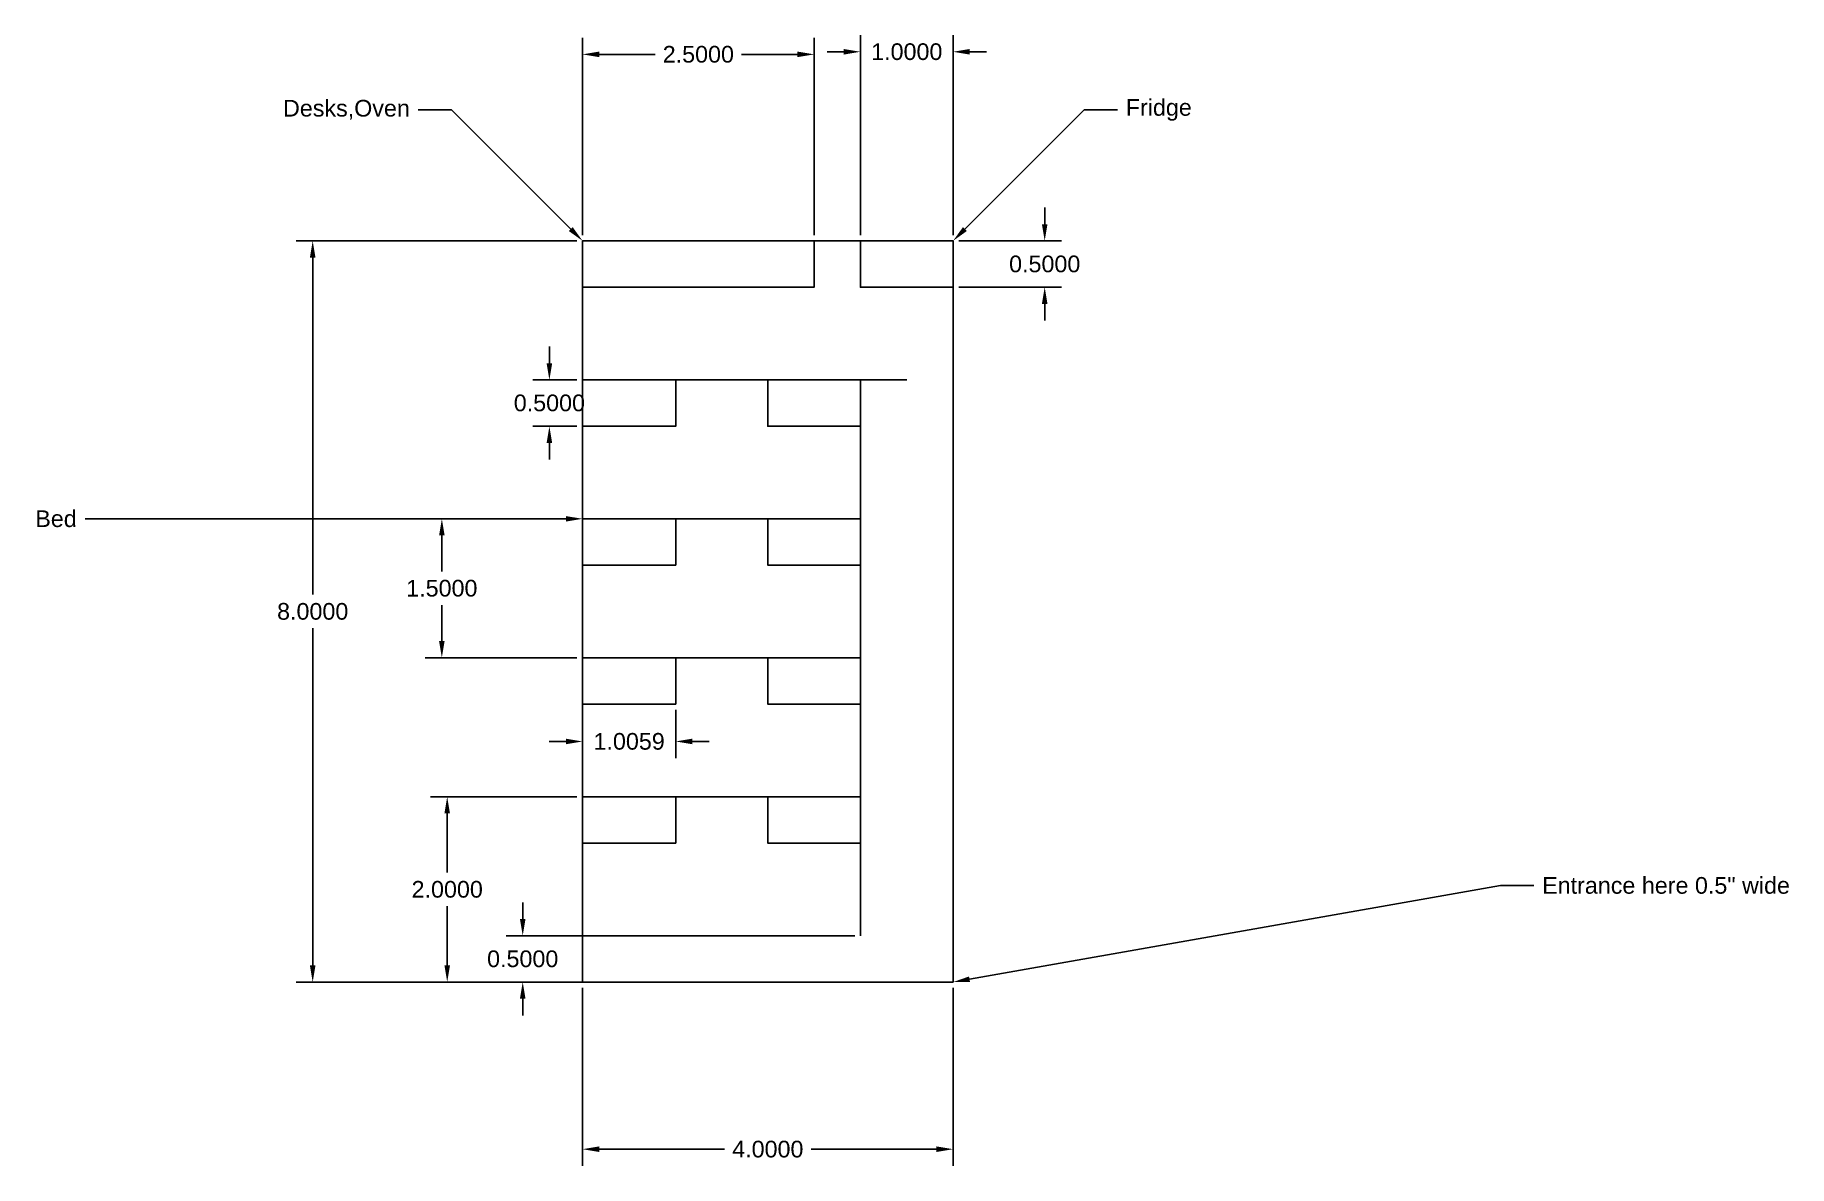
# Model space of a CAD drawing. Header units: inches. Extents: x -5.9 to 13, y -2 to 10.2.
import ezdxf
from ezdxf import colors
from ezdxf.entities.mleader import LeaderData, LeaderLine
from ezdxf.math import Vec2, Vec3

# ---------------------------------------------------------------- set-up
doc = ezdxf.new("R2010")
doc.units = ezdxf.units.IN
doc.header["$MEASUREMENT"] = 0
doc.styles.get("Standard").update_dxf_attribs({"font": 'arial.ttf'})
doc.dimstyles.get("Standard").update_dxf_attribs({"dimtxt": 0.18, "dimasz": 0.18, "dimexe": 0.18, "dimexo": 0.0625, "dimgap": 0.09, "dimtad": 0, "dimtih": 1, "dimtoh": 1, "dimdec": 4, "dimzin": 0, "dimdsep": 46, "dimtxsty": 'Standard', "dimcen": 0.09, "dimadec": 0, "dimazin": 0, "dimtfac": 1, "dimtdec": 4, "dimtofl": 0, "dimtmove": 0, "dimatfit": 3, "dimfxl": 1, "dimtolj": 1, "dimtzin": 0, "dimarcsym": 0})

# ---------------------------------------------------------------- blocks, each defined once
blk = doc.blocks.new('*D2')
at = {"color": 0, "lineweight": -2, "transparency": 16777216}
for p, q in [((0, -0.062), (0, -1.984)), ((4, -0.062), (4, -1.984)), ((0.18, -1.804), (1.533, -1.804)), ((3.82, -1.804), (2.467, -1.804))]:
    blk.add_line(p, q, dxfattribs=at)
at = {"color": 0, "transparency": 16777216}
for points in [[(0.18, -1.774), (0.18, -1.834), (0, -1.804)], [(3.82, -1.774), (3.82, -1.834), (4, -1.804)]]:
    blk.add_solid(points, dxfattribs=at)
at = {"layer": 'Defpoints', "color": 0, "transparency": 16777216}
for p in [(0, 0), (4, 0), (4, -1.804)]:
    blk.add_point(p, dxfattribs=at)
at = {"color": 0, "transparency": 16777216, "insert": (2, -1.804), "char_height": 0.18, "attachment_point": 5}
blk.add_mtext('\\A1;4.0000', dxfattribs=at)
blk = doc.blocks.new('*D3')
at = {"color": 0, "lineweight": -2, "transparency": 16777216}
for p, q in [((-0.063, 8), (-3.093, 8)), ((-2.913, 7.82), (-2.913, 4.182)), ((-2.913, 0.18), (-2.913, 3.818)), ((-0.063, 0), (-3.093, 0))]:
    blk.add_line(p, q, dxfattribs=at)
at = {"color": 0, "transparency": 16777216}
for points in [[(-2.943, 7.82), (-2.883, 7.82), (-2.913, 8)], [(-2.943, 0.18), (-2.883, 0.18), (-2.913, 0)]]:
    blk.add_solid(points, dxfattribs=at)
at = {"layer": 'Defpoints', "color": 0, "transparency": 16777216}
for p in [(0, 8), (0, 0), (-2.913, 0)]:
    blk.add_point(p, dxfattribs=at)
at = {"color": 0, "transparency": 16777216, "insert": (-2.913, 4), "char_height": 0.18, "attachment_point": 5}
blk.add_mtext('\\A1;8.0000', dxfattribs=at)
blk = doc.blocks.new('*D7')
at = {"color": 0, "lineweight": -2, "transparency": 16777216}
for p, q in [((-0.063, 2), (-1.641, 2)), ((-1.461, 1.82), (-1.461, 1.182)), ((-1.461, 0.18), (-1.461, 0.818)), ((-0.063, 0), (-1.641, 0))]:
    blk.add_line(p, q, dxfattribs=at)
at = {"color": 0, "transparency": 16777216}
for points in [[(-1.491, 1.82), (-1.431, 1.82), (-1.461, 2)], [(-1.491, 0.18), (-1.431, 0.18), (-1.461, 0)]]:
    blk.add_solid(points, dxfattribs=at)
at = {"layer": 'Defpoints', "color": 0, "transparency": 16777216}
for p in [(0, 2), (0, 0), (-1.461, 0)]:
    blk.add_point(p, dxfattribs=at)
at = {"color": 0, "transparency": 16777216, "insert": (-1.461, 1), "char_height": 0.18, "attachment_point": 5}
blk.add_mtext('\\A1;2.0000', dxfattribs=at)
blk = doc.blocks.new('*D13')
at = {"color": 0, "lineweight": -2, "transparency": 16777216}
for p, q in [((-0.358, 6.68), (-0.358, 6.86)), ((-0.062, 6.5), (-0.538, 6.5)), ((-0.062, 6), (-0.538, 6)), ((-0.358, 5.82), (-0.358, 5.64))]:
    blk.add_line(p, q, dxfattribs=at)
at = {"color": 0, "transparency": 16777216}
for points in [[(-0.388, 6.68), (-0.328, 6.68), (-0.358, 6.5)], [(-0.388, 5.82), (-0.328, 5.82), (-0.358, 6)]]:
    blk.add_solid(points, dxfattribs=at)
at = {"layer": 'Defpoints', "color": 0, "transparency": 16777216}
for p in [(-0.358, 6.5), (0, 6.5), (0, 6)]:
    blk.add_point(p, dxfattribs=at)
at = {"color": 0, "transparency": 16777216, "insert": (-0.358, 6.25), "char_height": 0.18, "attachment_point": 5}
blk.add_mtext('\\A1;0.5000', dxfattribs=at)
blk = doc.blocks.new('*D14')
at = {"color": 0, "lineweight": -2, "transparency": 16777216}
for p, q in [((0, 2.937), (0, 2.417)), ((1.006, 2.937), (1.006, 2.417)), ((-0.18, 2.597), (-0.36, 2.597)), ((1.186, 2.597), (1.366, 2.597))]:
    blk.add_line(p, q, dxfattribs=at)
at = {"color": 0, "transparency": 16777216}
for points in [[(-0.18, 2.627), (-0.18, 2.567), (0, 2.597)], [(1.186, 2.627), (1.186, 2.567), (1.006, 2.597)]]:
    blk.add_solid(points, dxfattribs=at)
at = {"layer": 'Defpoints', "color": 0, "transparency": 16777216}
for p in [(0, 3), (1.006, 3), (1.006, 2.597)]:
    blk.add_point(p, dxfattribs=at)
at = {"color": 0, "transparency": 16777216, "insert": (0.503, 2.597), "char_height": 0.18, "attachment_point": 5}
blk.add_mtext('\\A1;1.0059', dxfattribs=at)
blk = doc.blocks.new('*D15')
at = {"color": 0, "lineweight": -2, "transparency": 16777216}
for p, q in [((0, 8.062), (0, 10.193)), ((2.5, 8.062), (2.5, 10.193)), ((0.18, 10.013), (0.785, 10.013)), ((2.32, 10.013), (1.715, 10.013))]:
    blk.add_line(p, q, dxfattribs=at)
at = {"color": 0, "transparency": 16777216}
for points in [[(0.18, 10.043), (0.18, 9.983), (0, 10.013)], [(2.32, 10.043), (2.32, 9.983), (2.5, 10.013)]]:
    blk.add_solid(points, dxfattribs=at)
at = {"layer": 'Defpoints', "color": 0, "transparency": 16777216}
for p in [(2.5, 10.013), (0, 8), (2.5, 8)]:
    blk.add_point(p, dxfattribs=at)
at = {"color": 0, "transparency": 16777216, "insert": (1.25, 10.013), "char_height": 0.18, "attachment_point": 5}
blk.add_mtext('\\A1;2.5000', dxfattribs=at)
blk = doc.blocks.new('*D16')
at = {"color": 0, "lineweight": -2, "transparency": 16777216}
for p, q in [((2.82, 10.041), (2.64, 10.041)), ((3, 8.062), (3, 10.221)), ((4, 8.062), (4, 10.221)), ((4.18, 10.041), (4.36, 10.041))]:
    blk.add_line(p, q, dxfattribs=at)
at = {"color": 0, "transparency": 16777216}
for points in [[(2.82, 10.071), (2.82, 10.011), (3, 10.041)], [(4.18, 10.071), (4.18, 10.011), (4, 10.041)]]:
    blk.add_solid(points, dxfattribs=at)
at = {"layer": 'Defpoints', "color": 0, "transparency": 16777216}
for p in [(4, 10.041), (3, 8), (4, 8)]:
    blk.add_point(p, dxfattribs=at)
at = {"color": 0, "transparency": 16777216, "insert": (3.5, 10.041), "char_height": 0.18, "attachment_point": 5}
blk.add_mtext('\\A1;1.0000', dxfattribs=at)
blk = doc.blocks.new('*D17')
at = {"color": 0, "lineweight": -2, "transparency": 16777216}
for p, q in [((4.989, 8.18), (4.989, 8.36)), ((4.063, 8), (5.169, 8)), ((4.063, 7.5), (5.169, 7.5)), ((4.989, 7.32), (4.989, 7.14))]:
    blk.add_line(p, q, dxfattribs=at)
at = {"color": 0, "transparency": 16777216}
for points in [[(4.959, 8.18), (5.019, 8.18), (4.989, 8)], [(4.959, 7.32), (5.019, 7.32), (4.989, 7.5)]]:
    blk.add_solid(points, dxfattribs=at)
at = {"layer": 'Defpoints', "color": 0, "transparency": 16777216}
for p in [(4, 8), (4, 7.5), (4.989, 7.5)]:
    blk.add_point(p, dxfattribs=at)
at = {"color": 0, "transparency": 16777216, "insert": (4.989, 7.75), "char_height": 0.18, "attachment_point": 5}
blk.add_mtext('\\A1;0.5000', dxfattribs=at)
blk = doc.blocks.new('*D22')
at = {"color": 0, "lineweight": -2, "transparency": 16777216}
for p, q in [((-0.062, 5), (-1.699, 5)), ((-1.519, 4.82), (-1.519, 4.432)), ((-1.519, 3.68), (-1.519, 4.068)), ((-0.062, 3.5), (-1.699, 3.5))]:
    blk.add_line(p, q, dxfattribs=at)
at = {"color": 0, "transparency": 16777216}
for points in [[(-1.549, 4.82), (-1.489, 4.82), (-1.519, 5)], [(-1.549, 3.68), (-1.489, 3.68), (-1.519, 3.5)]]:
    blk.add_solid(points, dxfattribs=at)
at = {"layer": 'Defpoints', "color": 0, "transparency": 16777216}
for p in [(0, 5), (-1.519, 3.5), (0, 3.5)]:
    blk.add_point(p, dxfattribs=at)
at = {"color": 0, "transparency": 16777216, "insert": (-1.519, 4.25), "char_height": 0.18, "attachment_point": 5}
blk.add_mtext('\\A1;1.5000', dxfattribs=at)
blk = doc.blocks.new('*D23')
at = {"color": 0, "lineweight": -2, "transparency": 16777216}
for p, q in [((-0.646, 0.68), (-0.646, 0.86)), ((2.938, 0.5), (-0.826, 0.5)), ((2.938, 0), (-0.826, 0)), ((-0.646, -0.18), (-0.646, -0.36))]:
    blk.add_line(p, q, dxfattribs=at)
at = {"color": 0, "transparency": 16777216}
for points in [[(-0.676, 0.68), (-0.616, 0.68), (-0.646, 0.5)], [(-0.676, -0.18), (-0.616, -0.18), (-0.646, 0)]]:
    blk.add_solid(points, dxfattribs=at)
at = {"layer": 'Defpoints', "color": 0, "transparency": 16777216}
for p in [(3, 0.5), (3, 0), (-0.646, 0)]:
    blk.add_point(p, dxfattribs=at)
at = {"color": 0, "transparency": 16777216, "insert": (-0.646, 0.25), "char_height": 0.18, "attachment_point": 5}
blk.add_mtext('\\A1;0.5000', dxfattribs=at)

msp = doc.modelspace()

# ---------------------------------------------------------------- linework, layer by layer
for p, q in [((0, 6.5), (3, 6.5)), ((3, 6.5), (3, 5)), ((3, 6.5), (3.5, 6.5)), ((0, 5), (3, 5)), ((3, 5), (3, 3.5)), ((3, 3.5), (3, 4)), ((0, 3.5), (3, 3.5)), ((3, 3.5), (3, 2)), ((0, 0), (0, 2)), ((0, 2), (3, 2)), ((3, 2), (3, 0.5))]:
    msp.add_line(p, q)
for points in [[(0, 0), (4, 0), (4, 8), (0, 8)], [(0, 8), (2.5, 8), (2.5, 7.5), (0, 7.5)], [(4, 8), (3, 8), (3, 7.5), (4, 7.5)], [(0, 6.5), (1.0059, 6.5), (1.0059, 6), (0, 6)], [(3, 6.5), (2, 6.5), (2, 6), (3, 6)], [(0, 5), (1.0059, 5), (1.0059, 4.5), (0, 4.5)], [(3, 5), (2, 5), (2, 4.5), (3, 4.5)], [(3, 5), (2, 5), (2, 4.5), (3, 4.5)], [(0, 3.5), (1.0059, 3.5), (1.0059, 3), (0, 3)], [(3, 3.5), (2, 3.5), (2, 3), (3, 3)], [(0, 2), (1.0059, 2), (1.0059, 1.5), (0, 1.5)], [(3, 2), (2, 2), (2, 1.5), (3, 1.5)]]:
    msp.add_lwpolyline(points, close=True)

# ---------------------------------------------------------------- dimensions: what is measured, and where the dimension line sits
for base, p1, p2, picture, middle in [((2.5, 10.01319), (0, 8), (2.5, 8), '*D15', (1.25, 10.01319)), ((4, 10.04128), (3, 8), (4, 8), '*D16', (3.5, 10.04128)), ((1.0059, 2.59651), (0, 3), (1.0059, 3), '*D14', (0.50295, 2.59651)), ((4, -1.80449), (0, 0), (4, 0), '*D2', (2, -1.80449))]:
    dim = msp.add_linear_dim(base=base, p1=p1, p2=p2, dimstyle='Standard')
    dim.commit()
    dim.dimension.update_dxf_attribs({"geometry": picture, "text_midpoint": middle})
for base, p1, p2, picture, middle in [((4.98893, 7.5), (4, 8), (4, 7.5), '*D17', (4.98893, 7.75)), ((-2.91301, 0), (0, 8), (0, 0), '*D3', (-2.91301, 4)), ((-0.35822, 6.5), (0, 6), (0, 6.5), '*D13', (-0.35822, 6.25)), ((-1.5186, 3.5), (0, 5), (0, 3.5), '*D22', (-1.5186, 4.25)), ((-1.4609, 0), (0, 2), (0, 0), '*D7', (-1.4609, 1)), ((-0.64585, 0), (3, 0.5), (3, 0), '*D23', (-0.64585, 0.25))]:
    dim = msp.add_linear_dim(base=base, p1=p1, p2=p2, angle=90, dimstyle='Standard')
    dim.commit()
    dim.dimension.update_dxf_attribs({"geometry": picture, "text_midpoint": middle})

# ---------------------------------------------------------------- leaders
ml = msp.add_multileader_mtext('Standard')
ml.set_content('Desks,Oven', color=256)
ml.set_leader_properties()
ml.build(insert=Vec2(0, 0))
ml.multileader.update_dxf_attribs({"dogleg_length": 0.36, "arrow_head_size": 0.18})
ctx = ml.context
ctx.base_point, ctx.char_height, ctx.arrow_head_size, ctx.landing_gap_size, ctx.plane_origin = Vec3(-3.28702, 9.41421), 0.18, 0.18, 0.09, Vec3(0, 8)
ctx.text_align_type, ctx.attachment_type = 2, 2
notes = []
notes.append((ctx, [(0, (1, 1, 0), (-1.41421, 9.41421), (-1, 0), 0.36, [(0, [(0, 8)], 0, [])])]))
ctx.mtext.insert, ctx.mtext.alignment, ctx.mtext.flow_direction = Vec3(-1.86421, 9.52202), 3, 5
ml = msp.add_multileader_mtext('Standard')
ml.set_content('Fridge', color=256)
ml.set_leader_properties()
ml.build(insert=Vec2(0, 0))
ml.multileader.update_dxf_attribs({"dogleg_length": 0.36, "arrow_head_size": 0.18})
ctx = ml.context
ctx.base_point, ctx.char_height, ctx.arrow_head_size, ctx.landing_gap_size, ctx.plane_origin = Vec3(5.77421, 9.41421), 0.18, 0.18, 0.09, Vec3(4, 8)
notes.append((ctx, [(0, (1, 1, 0), (5.41421, 9.41421), (1, 0), 0.36, [(0, [(4, 8)], 0, [])])]))
ctx.mtext.insert, ctx.mtext.flow_direction = Vec3(5.86421, 9.53067), 5
ml = msp.add_multileader_mtext('Standard')
ml.set_content('Bed', color=256)
ml.set_leader_properties()
ml.build(insert=Vec2(0, 0))
ml.multileader.update_dxf_attribs({"dogleg_length": 0.36, "arrow_head_size": 0.18})
ctx = ml.context
ctx.base_point, ctx.char_height, ctx.arrow_head_size, ctx.landing_gap_size, ctx.plane_origin = Vec3(-5.96115, 5), 0.18, 0.18, 0.09, Vec3(0, 5)
ctx.text_align_type, ctx.attachment_type = 2, 2
notes.append((ctx, [(0, (1, 1, 0), (-5.01032, 5), (-1, 0), 0.36, [(0, [(0, 5)], 0, [])])]))
ctx.mtext.insert, ctx.mtext.alignment, ctx.mtext.flow_direction = Vec3(-5.46032, 5.09147), 3, 5
ml = msp.add_multileader_mtext('Standard')
ml.set_content('Entrance here 0.5" wide', color=256)
ml.set_leader_properties()
ml.build(insert=Vec2(0, 0))
ml.multileader.update_dxf_attribs({"dogleg_length": 0.36, "arrow_head_size": 0.18})
ctx = ml.context
ctx.base_point, ctx.char_height, ctx.arrow_head_size, ctx.landing_gap_size, ctx.plane_origin = Vec3(10.26885, 1.04189), 0.18, 0.18, 0.09, Vec3(4, 0)
notes.append((ctx, [(0, (1, 1, 0), (9.90885, 1.04189), (1, 0), 0.36, [(0, [(4, 0)], 0, [])])]))
ctx.mtext.insert, ctx.mtext.flow_direction = Vec3(10.35885, 1.13342), 5
for ctx, leaders in notes:
    for number, flags, end, landing, length, lines in leaders:
        leader = LeaderData()
        leader.index, (leader.has_last_leader_line, leader.has_dogleg_vector, leader.attachment_direction) = number, flags
        leader.last_leader_point, leader.dogleg_vector, leader.dogleg_length = Vec3(end), Vec3(landing), length
        for number, points, colour, breaks in lines:
            line = LeaderLine()
            line.index, line.vertices, line.color, line.breaks = number, Vec3.list(points), colors.encode_raw_color(colour), breaks
            leader.lines.append(line)
        ctx.leaders.append(leader)

doc.saveas('drawing.dxf')
